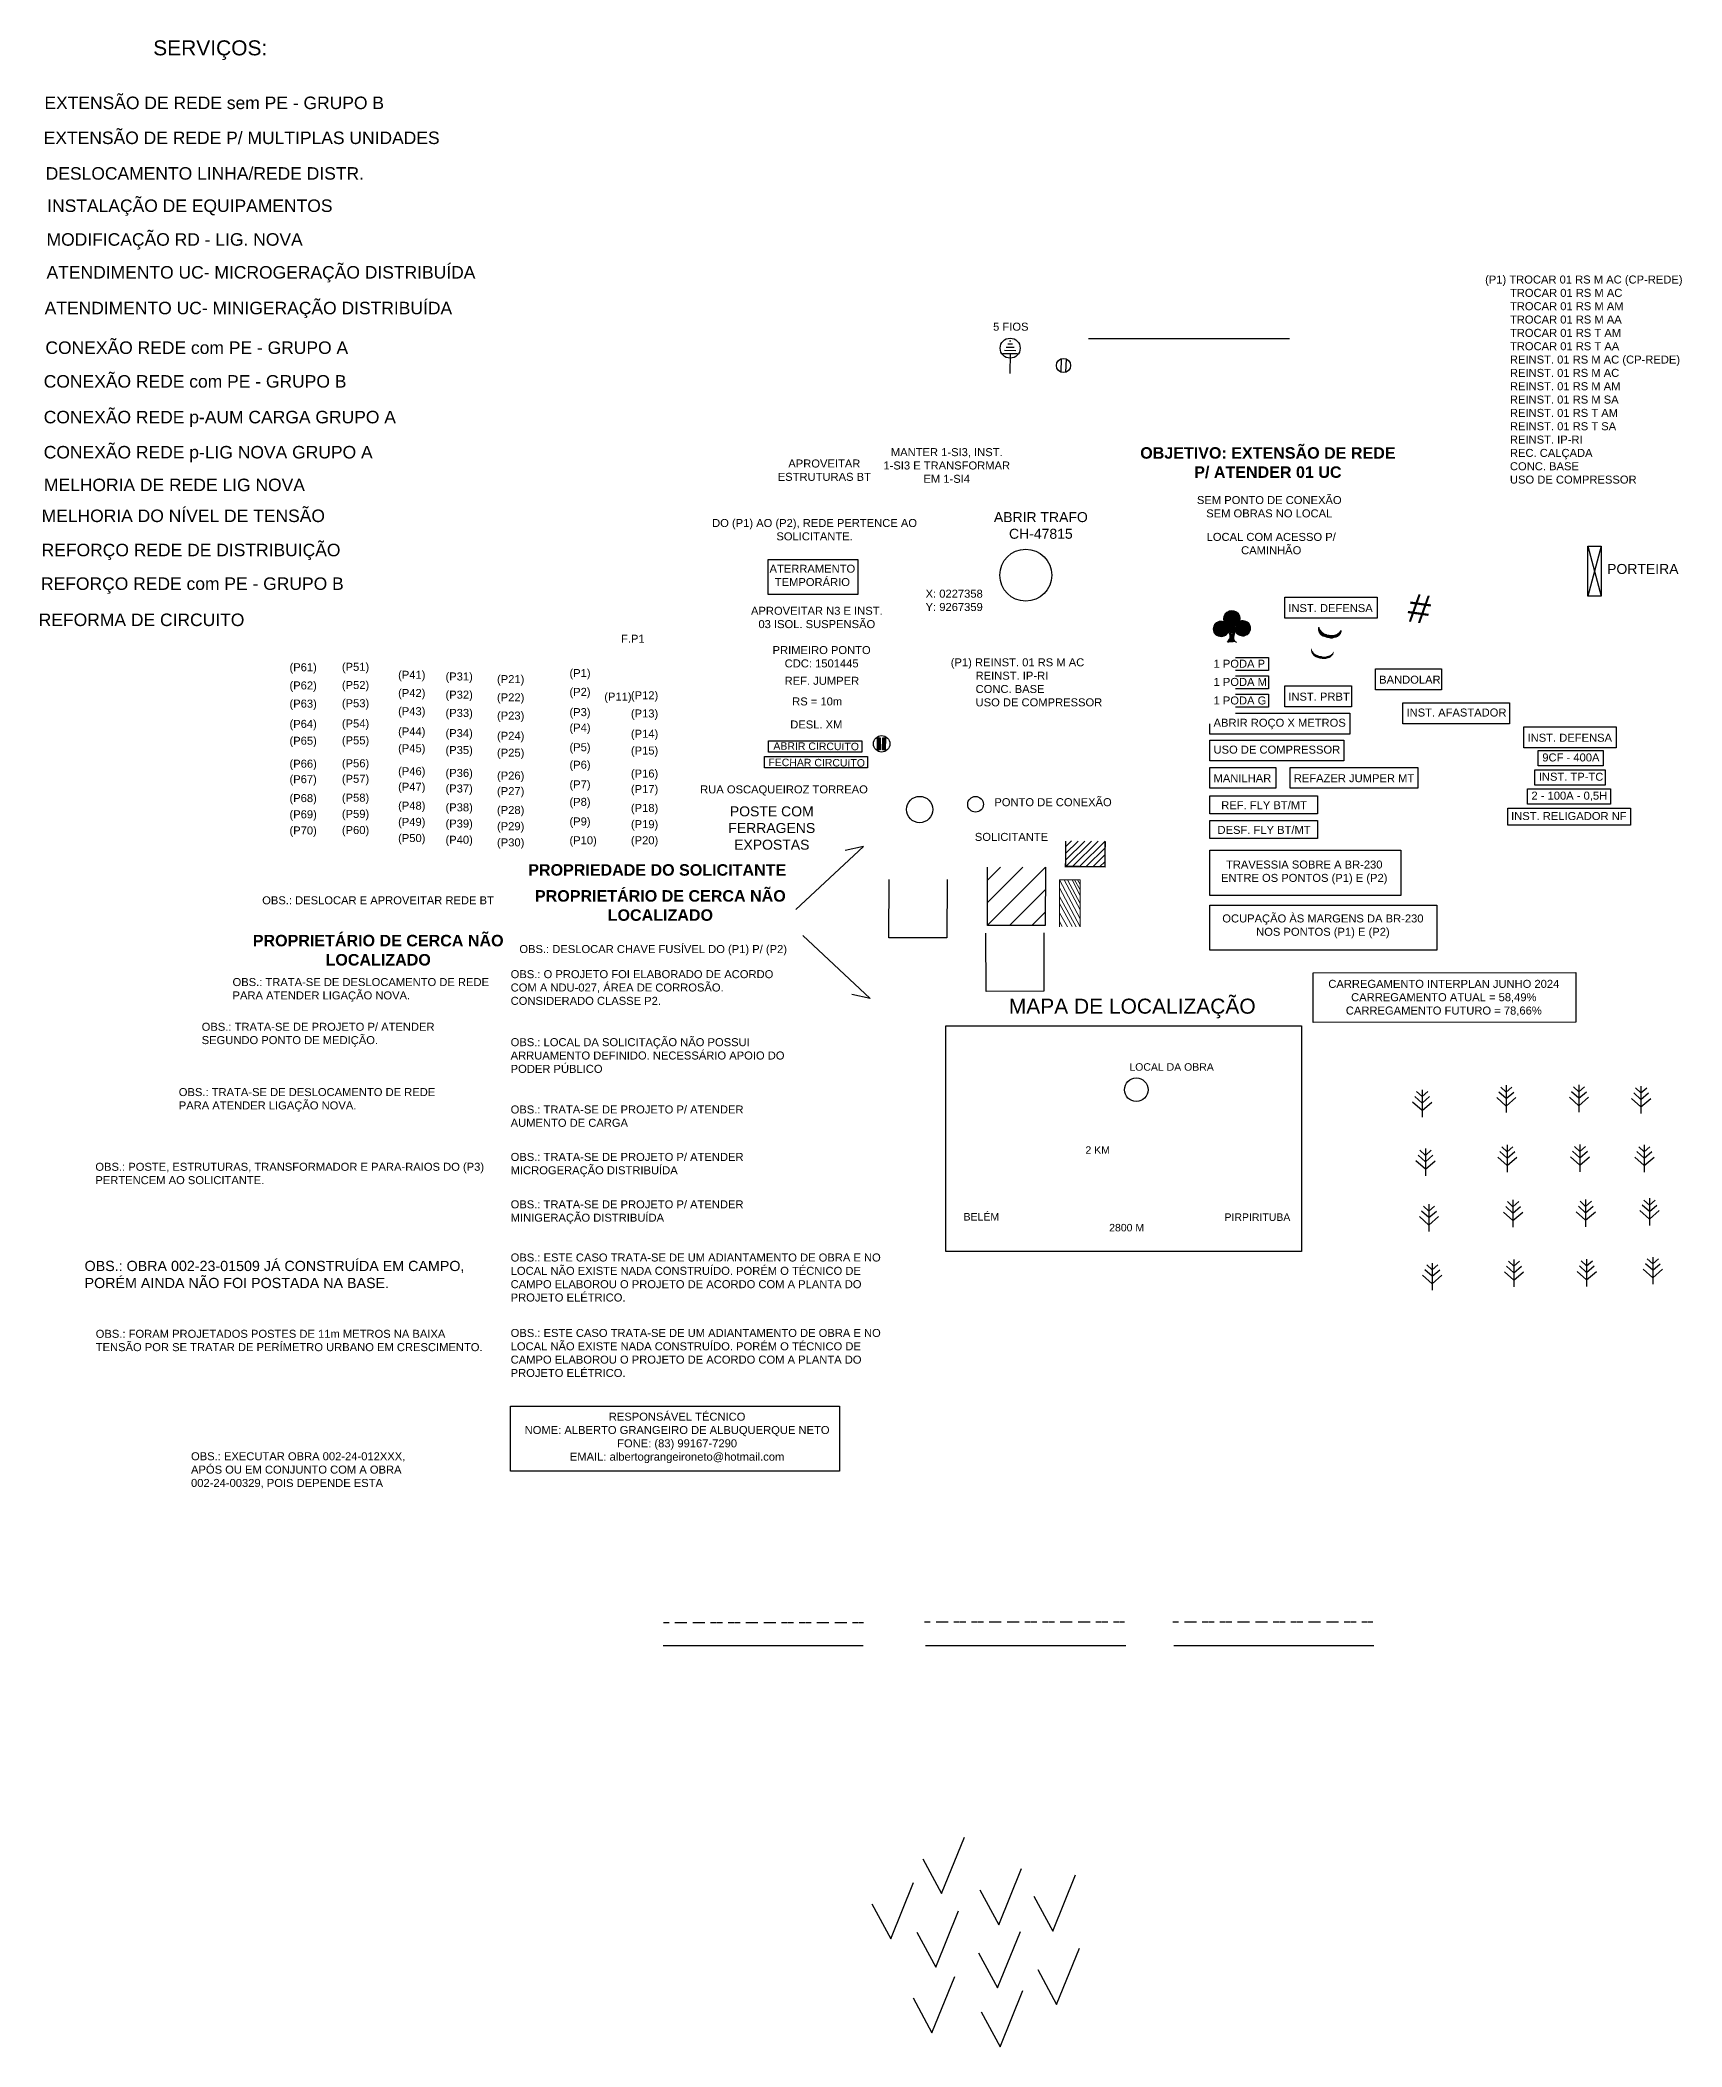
# Paper-space layout 'OBSERVAÇÕES' of a CAD drawing. Extents: x 729 to 1834, y 723 to 1194.
# Drawn here: x 728.8 to 1057.1, y 792.7 to 1194 of the extents above; entities that cross this region are included whole.
import ezdxf

# ---------------------------------------------------------------- set-up
doc = ezdxf.new("R2010")
doc.units = 0
doc.linetypes.add('TRACEJADA', pattern=[3.45, 1.15, -1.15, 1.15])
for name, color, linetype in [('06- CERCADO', 252, 'CERCA'), ('Arvores', 3, 'Continuous'), ('CABO_MT', 7, 'Continuous'), ('Consumidor', 7, 'Continuous'), ('EO_WIRE_SEGMENT_INST', 1, 'Continuous'), ('Estrutura civís', 7, 'Continuous'), ('FORMATO', 7, 'Continuous'), ('Observação', 5, 'Continuous'), ('PTE_P', 3, 'Continuous'), ('Textos', 7, 'Continuous'), ('TEXTOS A IMPLANTAR', 1, 'Continuous')]:
    doc.layers.add(name, color=color, linetype=linetype)
doc.layers.add('ARRUAMENTO', color=253, linetype='Continuous', lineweight=35)
doc.styles.add('Arial', font='arial.ttf')
doc.styles.get("Standard").update_dxf_attribs({"font": 'arial.ttf'})
doc.linetypes.add('CERCA', pattern='A,1.2,-0.13,["X",Standard,S=0.25,R=0,X=-0.075,Y=-0.125],-0.13', length=1.46)

# ---------------------------------------------------------------- blocks, each defined once
blk = doc.blocks.new('PODA')
at = {"layer": 'ARRUAMENTO', "lineweight": 9}
h = blk.add_hatch(color=84, dxfattribs=at)
h.paths.add_polyline_path([(300679.57, 9195917.38, -2.354899), (300678.66, 9195919.45, -0.000716), (300678.66, 9195919.46, -0.425808), (300679.57, 9195917.38)])
h.paths.add_polyline_path([(300678.53, 9195917.87, 1), (300678.03, 9195917.87, 1)], flags=16)
h.paths.add_polyline_path([(300679.33, 9195918.63, 1), (300678.84, 9195918.63, 1)], flags=16)
h = blk.add_hatch(color=84, dxfattribs=at)
h.paths.add_polyline_path([(300678.66, 9195919.45, -1.34654), (300681.91, 9195919.56, -0.100065), (300681.61, 9195918.96, 1.239189), (300681.26, 9195918.62, -0.313962), (300679.33, 9195918.59, 0.558203), (300679.01, 9195918.86, -0.101604)])
h.paths.add_polyline_path([(300680.32, 9195918.97, 1), (300679.83, 9195918.97, 1)], flags=16)
h.paths.add_polyline_path([(300681.14, 9195920.02, 1), (300680.64, 9195920.02, 1)], flags=16)
h.paths.add_polyline_path([(300680.13, 9195920.21, 1), (300679.64, 9195920.21, 1)], flags=16)
for color, points in [(1, [(300679.33, 9195918.63, 1), (300678.84, 9195918.63, 1)]), (1, [(300680.13, 9195920.21, 1), (300679.64, 9195920.21, 1)]), (1, [(300680.32, 9195918.97, 1), (300679.83, 9195918.97, 1)]), (1, [(300681.14, 9195920.02, 1), (300680.64, 9195920.02, 1)]), (1, [(300681.65, 9195918.83, 1), (300681.15, 9195918.83, 1)]), (1, [(300678.53, 9195917.87, 1), (300678.03, 9195917.87, 1)]), (29, [(300680.24, 9195917.04), (300680.46, 9195917.07), (300680.66, 9195917.15), (300680.84, 9195917.29), (300681, 9195917.49), (300680.77, 9195916.9), (300680.75, 9195916.82), (300680.68, 9195916.39), (300680.68, 9195916.3), (300680.68, 9195916.28), (300680.68, 9195916.27), (300680.71, 9195915.94), (300680.78, 9195915.67), (300680.86, 9195915.52), (300681.02, 9195915.37), (300681.02, 9195915.37), (300681.02, 9195915.36), (300681.02, 9195915.37), (300681.26, 9195915.29), (300680.68, 9195915.34), (300680.48, 9195915.29), (300680.17, 9195915.3), (300679.81, 9195915.28), (300679.62, 9195915.23), (300679.45, 9195915.27), (300679.36, 9195915.31), (300679.76, 9195915.96), (300679.76, 9195915.96), (300679.77, 9195915.97), (300679.87, 9195916.24), (300679.9, 9195916.4), (300679.88, 9195916.65), (300679.88, 9195916.65), (300679.88, 9195916.65), (300679.83, 9195916.84), (300679.71, 9195917.11), (300679.58, 9195917.37), (300679.83, 9195917.15), (300680.02, 9195917.07)]), (1, [(300680.95, 9195917.91, 1), (300680.45, 9195917.91, 1)]), (1, [(300682.61, 9195917.99, 1), (300682.12, 9195917.99, 1)])]:
    blk.add_hatch(color=color, dxfattribs=at).paths.add_polyline_path(points)
h = blk.add_hatch(color=84, dxfattribs=at)
h.paths.add_polyline_path([(300681.09, 9195917.89, 1), (300679.41, 9195917.89, 1)])
h.paths.add_polyline_path([(300680.95, 9195917.91, 1), (300680.45, 9195917.91, 1)], flags=16)
h = blk.add_hatch(color=84, dxfattribs=at)
h.paths.add_polyline_path([(300681.91, 9195919.56, -2.352027), (300681, 9195917.49), (300681, 9195917.48, -0.049544), (300680.91, 9195917.78, 0.343958), (300680.88, 9195918.08, -0.315039), (300681.91, 9195919.56, -0.000674)])
h.paths.add_polyline_path([(300682.61, 9195917.99, 1), (300682.12, 9195917.99, 1)], flags=16)
h.paths.add_polyline_path([(300681.65, 9195918.83, 1), (300681.15, 9195918.83, 1)], flags=16)
at = {"color": 1, "lineweight": 9}
for centre in [(300679.08, 9195918.63), (300679.88, 9195920.21), (300680.08, 9195918.97), (300680.89, 9195920.02), (300681.4, 9195918.83), (300678.28, 9195917.87), (300680.7, 9195917.91), (300682.36, 9195917.99)]:
    blk.add_circle(centre, 0.247, dxfattribs=at)
at = {"color": 3, "lineweight": 9}
for centre, radius, start, end in [((300678.12, 9195917.98), 1.57, 69.6652, 337.6318), ((300680.27, 9195919.99), 1.69, 344.8624, 198.7304), ((300682.45, 9195918.09), 1.57, 202.3682, 110.3348)]:
    blk.add_arc(centre, radius, start, end, dxfattribs=at)
at = {"color": 29, "lineweight": 9}
for points, knots in [([(300679.57, 9195917.38), (300679.73, 9195917.09), (300680.11, 9195916.39), (300679.64, 9195915.71), (300679.36, 9195915.31)], [0, 0, 0, 0, 0.921067, 2.250509, 2.250509, 2.250509, 2.250509]), ([(300681, 9195917.49), (300680.84, 9195917.13), (300680.55, 9195916.45), (300680.8, 9195915.36), (300681.21, 9195915.29), (300681.26, 9195915.29)], [0, 0, 0, 0, 1.212584, 2.308742, 2.452396, 2.452396, 2.452396, 2.452396])]:
    blk.add_open_spline(points, degree=3, knots=knots, dxfattribs=at)
blk = doc.blocks.new('A$C6BB1416F')
h = blk.add_hatch(color=1)
h.paths.add_polyline_path([(1.84, 0.46), (2.37, 0.46), (2.38, 2.83), (1.86, 2.83)])
h.paths.add_polyline_path([(1.37, 2.84), (0.84, 2.84), (0.83, 0.47), (1.36, 0.46)])
at = {"color": 1}
for points in [[(1.36, 0.46), (0.83, 0.47), (0.84, 2.84), (1.37, 2.84)], [(2.37, 0.46), (1.84, 0.46), (1.86, 2.83), (2.38, 2.83)]]:
    blk.add_lwpolyline(points, close=True, dxfattribs=at)
blk.add_circle((1.64, 1.64), 1.64, dxfattribs=at)
blk = doc.blocks.new('A$C2B641D23')
at = {"color": 38}
for p, q in [((0, 10), (2.623812, 0)), ((2.623812, 10), (0, 0))]:
    blk.add_line(p, q, dxfattribs=at)
blk.add_lwpolyline([(0, 10), (2.623812, 10), (2.623812, 0), (0, 0)], close=True, dxfattribs=at)
blk = doc.blocks.new('UCSOLICITANTE')
at = {"color": 1, "lineweight": 0, "true_color": 0xff0000}
for points in [[(1048.128353, 1033.618845), (1048.128353, 1043.02002), (1044.02784, 1043.02002), (1044.02784, 1033.618845)], [(1044.02784, 1043.02002), (1048.128353, 1035.219045)], [(1044.02784, 1041.41982), (1048.128353, 1033.618845)], [(1044.02784, 1039.719607), (1047.328253, 1033.618845)], [(1044.927953, 1043.02002), (1048.128353, 1037.01927)], [(1045.628041, 1043.02002), (1048.128353, 1038.319432)], [(1046.528153, 1043.02002), (1048.128353, 1039.919632)], [(1047.028215, 1043.02002), (1048.128353, 1041.01977)], [(1047.628291, 1043.02002), (1048.128353, 1042.119907)], [(1044.02784, 1038.319432), (1046.528153, 1033.718857)], [(1044.02784, 1036.419195), (1045.628041, 1033.618845)], [(1044.02784, 1034.718982), (1044.527903, 1033.718857)]]:
    blk.add_lwpolyline(points, dxfattribs=at)
blk = doc.blocks.new('A$C7283255F')
at = {"layer": 'Textos', "color": 3}
for p, q in [((7.55798, 11.187433), (1.741773, 16.422848)), ((7.55798, 16.35188), (3.220914, 20.390679)), ((7.55798, 21.811326), (7.55798, 0)), ((7.55798, 16.35188), (12.138872, 20.390679)), ((7.55798, 11.187433), (13.618013, 16.422848)), ((7.55798, 5.22917), (0.000029, 11.978753)), ((7.55798, 5.22917), (15.359757, 11.978753))]:
    blk.add_line(p, q, dxfattribs=at)
blk = doc.blocks.new('Terra cerca')
at = {"color": 251}
for p, q in [((-1.120453, 4.453429), (1.185161, 4.436647)), ((-0.778762, 5.092303), (0.852806, 5.080427)), ((-0.43707, 5.731178), (0.520451, 5.724208)), ((-0.095379, 6.370052), (0.188096, 6.367989)), ((-1.462144, 3.814554), (1.517516, 3.792866)), ((0.027686, 3.80371), (-0.001094, -0.150262))]:
    blk.add_line(p, q, dxfattribs=at)
blk.add_circle((0.035552, 4.884428), 2, dxfattribs=at)
blk = doc.blocks.new('000')
at = {"color": 251, "linetype": 'Continuous'}
for p, q in [((1027.800488, 614.127496), (1027.800488, 616.750395)), ((1028.780488, 614.127496), (1028.780488, 616.750395))]:
    blk.add_line(p, q, dxfattribs=at)
at = {"color": 251}
blk.add_circle((1028.290488, 615.438945), 1.423956, dxfattribs=at)
blk = doc.blocks.new('Clipboard4781')
h = blk.add_hatch()
h.set_pattern_fill('LINE', color=1, scale=0.3, angle=44.6404, style=0)
h.set_pattern_definition([(44.6404, (-408.1264, -216.2498), (-0.6692788, 0.677733), [])])
h.paths.add_polyline_path([(8.06, 5.26), (0.18, 5.31), (0.15, 0.2), (8.03, 0.15)])
at = {"layer": 'Consumidor', "color": 1, "linetype": 'Continuous', "lineweight": -3, "const_width": 0.3}
blk.add_lwpolyline([(8.06, 5.26), (8.06, 5.26), (8.03, 0.15), (0.15, 0.2), (0.18, 5.31)], dxfattribs=at)
blk = doc.blocks.new('SOLICITANTE')
at = {"layer": 'PTE_P', "color": 1}
for p, q in [((898.530203, 1014.45431), (898.592387, 1026.107924)), ((910.165862, 1026.107924), (910.103678, 1014.45431)), ((910.103678, 1014.45431), (898.530203, 1014.45431))]:
    blk.add_line(p, q, dxfattribs=at)
blk = doc.blocks.new('.')
at = {"layer": 'PTE_P', "color": 7}
for p, q in [((900.122327, 1000.774746), (903.340426, 1011.891813)), ((903.340426, 1011.891813), (914.517179, 1008.5917)), ((911.299081, 997.474634), (900.122327, 1000.774746))]:
    blk.add_line(p, q, dxfattribs=at)

psp = doc.layouts.new('OBSERVAÇÕES')

# ---------------------------------------------------------------- hatches: boundary and pattern name
at = {"true_color": 0xff0000}
h = psp.add_hatch(color=1, dxfattribs=at)
h.dxf.hatch_style = 2
h.paths.add_polyline_path([(988.95, 1075.71), (988.85, 1075.31), (988.65, 1075.11), (988.55, 1075.01), (988.25, 1074.71), (987.95, 1074.61), (987.55, 1074.51), (987.25, 1074.41), (986.85, 1074.41), (986.45, 1074.51), (986.25, 1074.51), (985.95, 1074.61), (985.65, 1074.71), (985.35, 1074.81), (985.05, 1075.01), (984.85, 1075.21), (984.55, 1075.61), (984.45, 1076.01), (984.45, 1076.51), (984.55, 1076.51), (984.65, 1076.11), (984.85, 1075.91), (984.95, 1075.71), (985.15, 1075.51), (985.45, 1075.31), (985.75, 1075.21), (985.95, 1075.11), (986.15, 1075.01), (986.55, 1075.01), (986.75, 1074.91), (987.35, 1074.91), (987.65, 1075.01), (988.05, 1075.11), (988.25, 1075.21), (988.65, 1075.51), (988.85, 1075.81), (988.95, 1075.91)])
h = psp.add_hatch(color=7)
h.dxf.hatch_style = 2
h.paths.add_polyline_path([(987.45, 1071.49), (987.35, 1071.09), (987.15, 1070.89), (987.05, 1070.79), (986.75, 1070.49), (986.45, 1070.39), (986.05, 1070.29), (985.75, 1070.19), (985.34, 1070.19), (984.94, 1070.29), (984.74, 1070.29), (984.44, 1070.39), (984.14, 1070.49), (983.84, 1070.59), (983.54, 1070.79), (983.34, 1070.99), (983.04, 1071.39), (982.94, 1071.79), (982.94, 1072.29), (983.04, 1072.29), (983.14, 1071.89), (983.34, 1071.69), (983.44, 1071.49), (983.64, 1071.29), (983.94, 1071.09), (984.24, 1070.99), (984.44, 1070.89), (984.64, 1070.79), (985.04, 1070.79), (985.24, 1070.69), (985.85, 1070.69), (986.15, 1070.79), (986.55, 1070.89), (986.75, 1070.99), (987.15, 1071.29), (987.35, 1071.59), (987.45, 1071.69)])
at = {"layer": 'PTE_P'}
h = psp.add_hatch(dxfattribs=at)
h.set_pattern_fill('ANSI31', color=1, style=0)
h.paths.add_polyline_path([(918.26, 1028.58), (929.84, 1028.58), (929.78, 1016.92), (918.2, 1016.92)])

# ---------------------------------------------------------------- linework, layer by layer
at = {"color": 1}
for points in [[(874.34, 1090.13), (892.3, 1090.13), (892.3, 1083.08), (874.34, 1083.08)], [(977.67, 1082.56), (996.14, 1082.56), (996.14, 1078.39), (977.67, 1078.39)], [(962.72, 1070.5), (974.43, 1070.5), (974.43, 1067.9), (962.72, 1067.9)], [(995.84, 1068.24), (1009, 1068.24), (1009, 1064.07), (995.84, 1064.07)], [(962.72, 1066.86), (974.43, 1066.86), (974.43, 1064.26), (962.72, 1064.26)], [(977.67, 1064.85), (991.02, 1064.85), (991.02, 1060.68), (977.67, 1060.68)], [(962.72, 1063.15), (974.43, 1063.15), (974.43, 1060.55), (962.72, 1060.55)], [(1001.3, 1061.43), (1022.62, 1061.43), (1022.62, 1057.25), (1001.3, 1057.25)], [(962.72, 1059.38), (990.68, 1059.38), (990.68, 1055.21), (962.72, 1055.21)], [(1025.51, 1056.63), (1043.98, 1056.63), (1043.98, 1052.46), (1025.51, 1052.46)], [(874.41, 1053.87), (893.13, 1053.87), (893.13, 1051.61), (874.41, 1051.61)], [(962.72, 1054), (989.47, 1054), (989.47, 1049.83), (962.72, 1049.83)], [(1028.38, 1051.91), (1041.36, 1051.91), (1041.36, 1048.84), (1028.38, 1048.84)], [(873.62, 1050.72), (894.25, 1050.72), (894.25, 1048.46), (873.62, 1048.46)], [(962.72, 1048.54), (975.88, 1048.54), (975.88, 1044.37), (962.72, 1044.37)], [(978.77, 1048.54), (1004.31, 1048.54), (1004.31, 1044.37), (978.77, 1044.37)], [(1027.68, 1048.04), (1041.77, 1048.04), (1041.77, 1044.98), (1027.68, 1044.98)], [(1026.19, 1044.26), (1042.84, 1044.26), (1042.84, 1041.2), (1026.19, 1041.2)], [(962.72, 1042.85), (984.25, 1042.85), (984.25, 1039.24), (962.72, 1039.24)], [(1022.26, 1040.41), (1046.81, 1040.41), (1046.81, 1036.98), (1022.26, 1036.98)], [(962.72, 1037.91), (984.25, 1037.91), (984.25, 1034.3), (962.72, 1034.3)], [(962.72, 1031.96), (1000.86, 1031.96), (1000.86, 1022.95), (962.72, 1022.95)], [(962.72, 1020.99), (1008.09, 1020.99), (1008.09, 1011.98), (962.72, 1011.98)], [(983.38, 1007.43), (1035.89, 1007.49), (1035.89, 997.58), (983.38, 997.52)], [(822.87, 920.79), (888.64, 920.79), (888.64, 907.83), (822.87, 907.83)]]:
    psp.add_lwpolyline(points, close=True, dxfattribs=at)
at = {"color": 1, "lineweight": 0, "true_color": 0xff0000}
psp.add_lwpolyline([(988.95, 1075.71), (988.85, 1075.31), (988.65, 1075.11), (988.55, 1075.01), (988.25, 1074.71), (987.95, 1074.61), (987.55, 1074.51), (987.25, 1074.41), (986.85, 1074.41), (986.45, 1074.51), (986.25, 1074.51), (985.95, 1074.61), (985.65, 1074.71), (985.35, 1074.81), (985.05, 1075.01), (984.85, 1075.21), (984.55, 1075.61), (984.45, 1076.01), (984.45, 1076.21), (984.45, 1076.41), (984.45, 1076.51), (984.55, 1076.51), (984.65, 1076.11), (984.85, 1075.91), (984.95, 1075.71), (985.15, 1075.51), (985.45, 1075.31), (985.75, 1075.21), (985.95, 1075.11), (986.15, 1075.01), (986.55, 1075.01), (986.75, 1074.91), (987.05, 1074.91), (987.35, 1074.91), (987.65, 1075.01), (988.05, 1075.11), (988.25, 1075.21), (988.65, 1075.51), (988.85, 1075.81), (988.95, 1075.91)], close=True, dxfattribs=at)
at = {"color": 1}
for points in [[(879.93, 1020.15), (893.42, 1032.72), (889.76, 1031.92)], [(881.3, 1014.89), (894.79, 1002.32), (891.13, 1003.12)]]:
    psp.add_lwpolyline(points, dxfattribs=at)
psp.add_lwpolyline([(909.91, 996.83), (981.02, 996.83), (981.02, 951.75), (909.91, 951.75)], close=True)
psp.add_circle((925.88, 1086.98), 5.19, dxfattribs=at)
psp.add_circle((947.99, 984.08), 2.36)
at = {"layer": '06- CERCADO', "linetype": 'CERCA', "ltscale": 5}
psp.add_lwpolyline([(938.41, 1134.29), (978.61, 1134.29)], dxfattribs=at)
at = {"layer": 'Arvores'}
for p, q in [((909.03, 823.33), (913.61, 834.59)), ((905.27, 830.31), (909.03, 823.33)), ((920.49, 817.1), (925.06, 828.37)), ((931.29, 815.82), (935.86, 827.08)), ((898.89, 814.28), (903.46, 825.54)), ((916.72, 824.08), (920.49, 817.1)), ((927.52, 822.8), (931.29, 815.82)), ((895.12, 821.25), (898.89, 814.28)), ((907.89, 808.62), (912.46, 819.88)), ((904.12, 815.6), (907.89, 808.62)), ((920.23, 804.5), (924.81, 815.77)), ((916.46, 811.48), (920.23, 804.5)), ((932.06, 801.16), (936.64, 812.43)), ((907.11, 795.5), (911.69, 806.77)), ((928.29, 808.14), (932.06, 801.16)), ((920.74, 792.68), (925.32, 803.94)), ((903.35, 802.48), (907.11, 795.5)), ((916.98, 799.65), (920.74, 792.68))]:
    psp.add_line(p, q, dxfattribs=at)
at = {"layer": 'CABO_MT', "color": 96, "linetype": 'TRACEJADA', "true_color": 0x008000}
psp.add_line((853.42, 877.55), (893.42, 877.55), dxfattribs=at)
at = {"layer": 'CABO_MT', "color": 1, "linetype": 'TRACEJADA'}
psp.add_line((905.64, 877.68), (945.64, 877.68), dxfattribs=at)
at = {"layer": 'CABO_MT', "color": 8, "linetype": 'TRACEJADA'}
psp.add_line((955.3, 877.68), (995.3, 877.68), dxfattribs=at)
at = {"layer": 'CABO_MT', "color": 5}
psp.add_line((853.36, 872.91), (893.36, 872.91), dxfattribs=at)
at = {"layer": 'CABO_MT', "color": 1}
psp.add_line((905.86, 872.91), (945.86, 872.91), dxfattribs=at)
at = {"layer": 'CABO_MT', "color": 8}
psp.add_line((955.52, 872.91), (995.52, 872.91), dxfattribs=at)
at = {"layer": 'PTE_P', "color": 1}
for p, q in [((918.2, 1016.92), (918.26, 1028.58)), ((929.84, 1028.58), (929.78, 1016.92)), ((929.78, 1016.92), (918.2, 1016.92))]:
    psp.add_line(p, q, dxfattribs=at)

# ---------------------------------------------------------------- block references
at = {"color": 251, "rotation": 177.670099}
psp.add_blockref('000', (1985.88, 1702.04), dxfattribs=at)
for name, p in [('A$C6BB1416F', (895.42, 1051.61)), ('SOLICITANTE', (0, 0))]:
    psp.add_blockref(name, p)
at = {"color": 1}
psp.add_blockref('Clipboard4781', (933.69, 1028.52), dxfattribs=at)
at = {"rotation": 106.626101}
psp.add_blockref('.', (2146, 427.66), dxfattribs=at)
at = {"layer": 'ARRUAMENTO', "lineweight": 9}
psp.add_blockref('PODA', (-299713.18, -9194841.74), dxfattribs=at)
at = {"layer": 'Arvores', "xscale": 0.25, "yscale": 0.25, "zscale": 0.25}
for p in [(1003.24, 978.62), (1020.06, 979.51), (1034.6, 979.58), (1047.02, 979.34), (1003.9, 966.87), (1020.26, 967.59), (1034.8, 967.66), (1047.68, 967.59), (1004.59, 955.72), (1021.42, 956.6), (1035.96, 956.67), (1048.71, 956.92), (1005.25, 943.97), (1021.61, 944.69), (1036.16, 944.75), (1049.37, 945.17)]:
    psp.add_blockref('A$C7283255F', p, dxfattribs=at)
at = {"layer": 'EO_WIRE_SEGMENT_INST'}
psp.add_blockref('Terra cerca', (922.72, 1127.49), dxfattribs=at)
at = {"layer": 'Estrutura civís', "color": 4}
psp.add_blockref('A$C2B641D23', (1038.3, 1082.79), dxfattribs=at)
at = {"layer": 'PTE_P'}
psp.add_blockref('UCSOLICITANTE', (-111.39, -16.99), dxfattribs=at)

# ---------------------------------------------------------------- texts
at = {"char_height": 2.5, "attachment_point": 1}
for s, insert in [('EXTENSÃO DE REDE sem PE - GRUPO B', (729.63, 1182.68)), ('EXTENSÃO DE REDE P/ MULTIPLAS UNIDADES', (729.49, 1175.69)), ('DESLOCAMENTO LINHA/REDE DISTR.', (729.89, 1168.57)), ('INSTALAÇÃO DE EQUIPAMENTOS', (730.19, 1162.11)), ('MODIFICAÇÃO RD - LIG. NOVA', (730.06, 1155.36)), ('ATENDIMENTO UC- MICROGERAÇÃO DISTRIBUÍDA', (730.06, 1148.79)), ('ATENDIMENTO UC- MINIGERAÇÃO DISTRIBUÍDA', (729.68, 1141.65)), ('CONEXÃO REDE com PE - GRUPO A', (729.83, 1133.72)), ('CONEXÃO REDE com PE - GRUPO B', (729.49, 1126.98)), ('CONEXÃO REDE p-AUM CARGA GRUPO A', (729.49, 1119.84)), ('CONEXÃO REDE p-LIG NOVA GRUPO A', (729.49, 1112.82)), ('MELHORIA DE REDE LIG NOVA', (729.53, 1106.28)), ('MELHORIA DO NÍVEL DE TENSÃO', (729.07, 1100.1)), ('REFORÇO REDE DE DISTRIBUIÇÃO ', (729.07, 1093.26)), ('REFORÇO REDE com PE - GRUPO B', (728.95, 1086.53)), ('REFORMA DE CIRCUITO', (728.49, 1079.3))]:
    psp.add_mtext(s, dxfattribs=dict(at, insert=insert))
at = {"insert": (1017.74, 1146.9), "char_height": 1.6, "width": 88.5714, "attachment_point": 1}
psp.add_mtext('(P1) TROCAR 01 RS M AC (CP-REDE)\\P        TROCAR 01 RS M AC\\P        TROCAR 01 RS M AM\\P        TROCAR 01 RS M AA\\P        TROCAR 01 RS T AM\\P        TROCAR 01 RS T AA\\P        REINST. 01 RS M AC (CP-REDE)\\P        REINST. 01 RS M AC\\P        REINST. 01 RS M AM\\P        REINST. 01 RS M SA\\P        REINST. 01 RS T AM\\P        REINST. 01 RS T SA\\P        REINST. IP-RI\\P        REC. CALÇADA\\P        CONC. BASE\\P        USO DE COMPRESSOR', dxfattribs=at)
at = {"color": 7, "insert": (1002.8, 1083.42), "char_height": 5.7104, "attachment_point": 1, "rotation": 352}
psp.add_mtext('{\\fArial|b0|i0|c0;# }', dxfattribs=at)
at = {"color": 174, "true_color": 0x0000b2, "insert": (737.66, 949.86), "char_height": 2.043, "width": 77.8785, "attachment_point": 1, "bg_fill": 2}
psp.add_mtext('OBS.: OBRA 002-23-01509 JÁ CONSTRUÍDA EM CAMPO, PORÉM AINDA NÃO FOI POSTADA NA BASE.', dxfattribs=at)
at = {"layer": 'FORMATO', "color": 250, "true_color": 0x333333, "insert": (919.35, 1137.47), "char_height": 1.6, "width": 42.9914, "attachment_point": 1}
psp.add_mtext('5 FIOS', dxfattribs=at)
at = {"layer": 'FORMATO', "color": 1, "char_height": 1.6, "attachment_point": 1}
for s, insert, width in [('\\pxqc;MANTER 1-SI3, INST. 1-SI3 E TRANSFORMAR EM 1-SI4', (896.64, 1112.38), 26.8771), ('\\pxqc;APROVEITAR ESTRUTURAS BT', (873.53, 1110.11), 24.1343), ('\\pxqc;ATERRAMENTO^JTEMPORÁRIO', (861.71, 1089.07), 42.9914), ('\\pxqc;APROVEITAR N3 E INST. ^J03 ISOL. SUSPENSÃO', (862.6, 1080.66), 42.9914), ('INST. DEFENSA', (978.38, 1081.2), 42.9914), ('1 PODA P', (963.43, 1070.07), 42.9914), ('REF. JUMPER', (877.66, 1066.66), 42.9914), ('1 PODA M', (963.43, 1066.43), 42.9914), ('INST. PRBT', (978.38, 1063.49), 12.5448), ('BANDOLAR', (996.55, 1066.88), 42.9914), ('RS = 10m', (879.17, 1062.53), 42.9914), ('1 PODA G', (963.43, 1062.72), 42.9914), ('INST. AFASTADOR', (1002.02, 1060.31), 42.9914), ('DESL. XM', (878.78, 1057.92), 42.9914), ('ABRIR ROÇO X METROS', (963.43, 1058.27), 42.9914), ('USO DE COMPRESSOR', (963.43, 1052.89), 42.9914), ('INST. DEFENSA', (1026.23, 1055.27), 42.9914), ('INST. TP-TC', (1028.48, 1047.47), 42.9914), ('9CF - 400A', (1029.18, 1051.33), 42.9914), ('MANILHAR', (963.43, 1047.18), 42.9914), ('REFAZER JUMPER MT', (979.48, 1047.18), 42.9914), ('2 - 100A - 0,5H', (1027, 1043.69), 42.9914), ('PONTO DE CONEXÃO', (919.6, 1042.38), 42.9914), ('\\pxqc;REF. FLY BT/MT', (961.08, 1041.78), 24.9208), ('INST. RELIGADOR NF', (1022.94, 1039.61), 42.9914), ('SOLICITANTE', (915.7, 1035.44), 42.9914), ('\\pxqc;DESF. FLY BT/MT', (961.08, 1036.84), 24.9208), ('\\pxqc;TRAVESSIA SOBRE A BR-230 ENTRE OS PONTOS (P1) E (P2)', (964.12, 1029.91), 34.9018), ('OBS.: DESLOCAR E APROVEITAR REDE BT', (773.18, 1022.76), 56.4771), ('\\pxqc;OCUPAÇÃO ÀS MARGENS DA BR-230 NOS PONTOS (P1) E (P2)', (964.28, 1019.13), 42.0446), ('OBS.: DESLOCAR CHAVE FUSÍVEL DO (P1) P/ (P2)', (824.61, 1013.01), 56.4771), ('OBS.: O PROJETO FOI ELABORADO DE ACORDO COM A NDU-027, ÁREA DE CORROSÃO. CONSIDERADO CLASSE P2.', (822.87, 1007.99), 56.3927), ('OBS.: TRATA-SE DE DESLOCAMENTO DE REDE PARA ATENDER LIGAÇÃO NOVA.', (767.25, 1006.41), 56.3927), ('\\pxqc;CARREGAMENTO INTERPLAN JUNHO 2024\\PCARREGAMENTO ATUAL = 58,49%\\PCARREGAMENTO FUTURO = 78,66%', (978.23, 1006.05), 62.5018), ('OBS.: TRATA-SE DE PROJETO P/ ATENDER SEGUNDO PONTO DE MEDIÇÃO.', (761.08, 997.47), 56.3927), ('OBS.: LOCAL DA SOLICITAÇÃO NÃO POSSUI ARRUAMENTO DEFINIDO. NECESSÁRIO APOIO DO PODER PÚBLICO', (822.87, 994.39), 56.3927), ('OBS.: TRATA-SE DE DESLOCAMENTO DE REDE PARA ATENDER LIGAÇÃO NOVA.', (756.5, 984.41), 56.3927), ('OBS.: TRATA-SE DE PROJETO P/ ATENDER AUMENTO DE CARGA', (822.87, 980.93), 56.3927), ('OBS.: TRATA-SE DE PROJETO P/ ATENDER MICROGERAÇÃO DISTRIBUÍDA', (822.87, 971.44), 56.3927), ('{\\C96;OBS.: POSTE, ESTRUTURAS, TRANSFORMADOR E PARA-RAIOS DO (P3) PERTENCEM AO SOLICITANTE.}', (739.82, 969.47), 77.8785), ('OBS.: TRATA-SE DE PROJETO P/ ATENDER MINIGERAÇÃO DISTRIBUÍDA', (822.87, 961.96), 56.3927), ('OBS.: ESTE CASO TRATA-SE DE UM ADIANTAMENTO DE OBRA E NO LOCAL NÃO EXISTE NADA CONSTRUÍDO. PORÉM O TÉCNICO DE CAMPO ELABOROU O PROJETO DE ACORDO COM A PLANTA DO PROJETO ELÉTRICO.', (822.87, 951.33), 76.9642), ('OBS.: FORAM PROJETADOS POSTES DE 11m METROS NA BAIXA TENSÃO POR SE TRATAR DE PERÍMETRO URBANO EM CRESCIMENTO.', (739.89, 936.07), 77.8785), ('OBS.: ESTE CASO TRATA-SE DE UM ADIANTAMENTO DE OBRA E NO LOCAL NÃO EXISTE NADA CONSTRUÍDO. PORÉM O TÉCNICO DE CAMPO ELABOROU O PROJETO DE ACORDO COM A PLANTA DO PROJETO ELÉTRICO.', (822.87, 936.24), 77.8785), ('\\pxqc;RESPONSÁVEL TÉCNICO\\PNOME: ALBERTO GRANGEIRO DE ALBUQUERQUE NETO\\PFONE: (83) 99167-7290\\PEMAIL: albertograngeironeto@hotmail.com', (825.68, 919.5), 60.9469)]:
    psp.add_mtext(s, dxfattribs=dict(at, insert=insert, width=width))
at = {"layer": 'FORMATO', "color": 250, "true_color": 0x333333, "insert": (953.08, 1102.8), "char_height": 1.6, "width": 42.9914, "attachment_point": 1, "bg_fill": 3, "box_fill_scale": 1.5, "bg_fill_color": 9, "bg_fill_true_color": 13158600, "bg_fill_transparency": 0}
psp.add_mtext('\\pxqc;{\\C7;SEM PONTO DE CONEXÃO^JSEM OBRAS NO LOCAL}', dxfattribs=at)
at = {"layer": 'FORMATO', "color": 246, "insert": (862.15, 1098.21), "char_height": 1.6, "width": 42.9914, "attachment_point": 1}
psp.add_mtext('\\pxqc;DO (P1) AO (P2), REDE PERTENCE AO SOLICITANTE.', dxfattribs=at)
at = {"layer": 'FORMATO', "color": 0, "char_height": 1.6, "width": 42.9914, "attachment_point": 1}
for s, insert in [('X: 0227358^JY: 9267359 ', (905.85, 1084.08)), ('\\pxqc;PRIMEIRO PONTO\\PCDC: 1501445', (863.56, 1072.8))]:
    psp.add_mtext(s, dxfattribs=dict(at, insert=insert))
at = {"layer": 'FORMATO', "color": 5, "char_height": 1.6, "width": 42.9914, "attachment_point": 1}
for s, insert in [('F.P1', (844.94, 1075.07)), ('OBS.: EXECUTAR OBRA 002-24-012XXX, APÓS OU EM CONJUNTO COM A OBRA 002-24-00329, POIS DEPENDE ESTA', (758.95, 911.58))]:
    psp.add_mtext(s, dxfattribs=dict(at, insert=insert))
at = {"layer": 'FORMATO', "color": 3, "char_height": 1.6, "width": 42.9914, "attachment_point": 1}
for s, insert in [('(P61)', (778.64, 1069.37)), ('(P51)', (789.12, 1069.45)), ('(P41)', (800.36, 1067.86)), ('(P31)', (809.84, 1067.52)), ('(P1)', (834.63, 1068.21)), ('(P62)', (778.64, 1065.73)), ('(P52)', (789.12, 1065.81)), ('(P42)', (800.36, 1064.22)), ('(P32)', (809.84, 1063.88)), ('(P21)', (820.14, 1066.99)), ('(P2)', (834.63, 1064.44)), ('(P11)', (841.59, 1063.49)), ('(P12)', (846.92, 1063.76)), ('(P63)', (778.64, 1062.09)), ('(P53)', (789.12, 1062.17)), ('(P43)', (800.36, 1060.58)), ('(P33)', (809.84, 1060.23)), ('(P22)', (820.14, 1063.35)), ('(P23)', (820.14, 1059.7)), ('(P3)', (834.63, 1060.39)), ('(P13)', (846.92, 1060.12)), ('(P64)', (778.64, 1058.04)), ('(P54)', (789.12, 1058.12)), ('(P44)', (800.36, 1056.53)), ('(P34)', (809.84, 1056.19)), ('(P24)', (820.14, 1055.66)), ('(P4)', (834.63, 1057.29)), ('(P14)', (846.92, 1056.07)), ('(P65)', (778.64, 1054.67)), ('(P55)', (789.12, 1054.75)), ('(P45)', (800.36, 1053.16)), ('(P35)', (809.84, 1052.81)), ('(P25)', (820.14, 1052.29)), ('(P5)', (834.63, 1053.37)), ('(P15)', (846.92, 1052.7)), ('(P66)', (778.64, 1050.08)), ('(P56)', (789.12, 1050.16)), ('(P46)', (800.36, 1048.57)), ('(P36)', (809.84, 1048.23)), ('(P26)', (820.14, 1047.7)), ('(P6)', (834.63, 1049.87)), ('(P16)', (846.92, 1048.11)), ('(P67)', (778.64, 1046.98)), ('(P57)', (789.12, 1047.06)), ('(P47)', (800.36, 1045.47)), ('(P37)', (809.84, 1045.12)), ('(P27)', (820.14, 1044.6)), ('(P7)', (834.63, 1045.95)), ('(P17)', (846.92, 1045.01)), ('(P68)', (778.64, 1043.2)), ('(P69)', (778.64, 1039.96)), ('(P58)', (789.12, 1043.28)), ('(P59)', (789.12, 1040.05)), ('(P48)', (800.36, 1041.69)), ('(P38)', (809.84, 1041.35)), ('(P28)', (820.14, 1040.82)), ('(P8)', (834.63, 1042.45)), ('(P18)', (846.92, 1041.23)), ('(P70)', (778.64, 1036.73)), ('(P60)', (789.12, 1036.81)), ('(P49)', (800.36, 1038.45)), ('(P39)', (809.84, 1038.11)), ('(P29)', (820.14, 1037.58)), ('(P9)', (834.63, 1038.53)), ('(P19)', (846.92, 1037.99)), ('(P50)', (800.36, 1035.21)), ('(P40)', (809.84, 1034.87)), ('(P30)', (820.14, 1034.34)), ('(P10)', (834.63, 1034.76)), ('(P20)', (846.92, 1034.76))]:
    psp.add_mtext(s, dxfattribs=dict(at, insert=insert))
at = {"layer": 'FORMATO', "color": 0, "insert": (860.77, 1044.94), "char_height": 1.6, "width": 56.1223, "attachment_point": 1, "bg_fill": 2}
psp.add_mtext('{\\C256;RUA OSCAQUEIROZ TORREAO}', dxfattribs=at)
at = {"layer": 'FORMATO', "char_height": 2.3, "width": 59.3122, "attachment_point": 1}
for s, insert in [('\\pxqc;{\\fArial|b1|i0|c0|p34;\\C96;PROPRIEDADE DO SOLICITANTE}', (822.52, 1029.18)), ('\\pxqc;{\\fArial|b1|i0|c0|p34;PROPRIETÁRIO DE CERCA NÃO LOCALIZADO}', (823.15, 1023.99)), ('\\pxqc;{\\fArial|b1|i0|c0|p34;PROPRIETÁRIO DE CERCA NÃO LOCALIZADO}', (766.72, 1015.05))]:
    psp.add_mtext(s, dxfattribs=dict(at, insert=insert))
at = {"layer": 'Observação', "color": 7, "linetype": 'Continuous'}
psp.add_text('PORTEIRA', height=2, dxfattribs=at).set_placement((1042.14, 1087.22))
at = {"layer": 'Textos', "color": 1, "insert": (915.5, 1099.59), "char_height": 2, "width": 26.7976, "attachment_point": 1}
psp.add_mtext('\\pxqc;ABRIR TRAFO\\PCH-47815', dxfattribs=at)
at = {"layer": 'TEXTOS A IMPLANTAR', "color": 7, "attachment_point": 1, "style": 'Arial'}
for s, insert, char_height, width in [('SERVIÇOS:', (751.38, 1193.93), 3, 56.1223), ('MAPA DE LOCALIZAÇÃO', (922.49, 1002.29), 3, 56.1223), ('{\\C106;LOCAL DA OBRA}', (946.6, 989.38), 1.5, 26.7614), ('2 KM', (937.82, 972.77), 1.5, 26.7614), ('BELÉM', (913.45, 959.42), 1.5, 26.7614), ('PIRPIRITUBA', (965.63, 959.35), 1.5, 26.7614), ('2800 M', (942.56, 957.25), 1.5, 26.7614)]:
    psp.add_mtext(s, dxfattribs=dict(at, insert=insert, char_height=char_height, width=width))
at = {"layer": 'TEXTOS A IMPLANTAR', "char_height": 1.5, "attachment_point": 1, "rotation": 359.6051}
for s, width, insert in [('\\A1;{\\C1;ABRIR CIRCUITO}', 18.2151, (875.42, 1053.58)), ('\\A1;{\\C1;FECHAR CIRCUITO}', 19.2547, (874.41, 1050.31))]:
    psp.add_mtext_dynamic_manual_height_columns(s, width=width, gutter_width=12.5, heights=[0], dxfattribs=dict(at, insert=insert))

# ---------------------------------------------------------------- next in the draw order: linework, layer by layer
at = {"color": 3}
psp.add_circle((904.66, 1040.11), 2.63, dxfattribs=at)
at = {"color": 1}
psp.add_circle((915.84, 1041.16), 1.57, dxfattribs=at)

# ---------------------------------------------------------------- next in the draw order: texts
at = {"layer": 'FORMATO', "color": 96, "insert": (944.64, 1112.57), "char_height": 2.3, "width": 59.3122, "attachment_point": 1, "bg_fill": 3, "box_fill_scale": 1.5, "bg_fill_color": 9, "bg_fill_true_color": 13158600, "bg_fill_transparency": 0}
psp.add_mtext('\\pxqc;{\\fArial|b1|i0|c0|p34;OBJETIVO: EXTENSÃO DE REDE^JP/ ATENDER 01 UC}', dxfattribs=at)
at = {"layer": 'FORMATO', "color": 246, "insert": (953.47, 1095.43), "char_height": 1.6, "width": 42.9914, "attachment_point": 1, "bg_fill": 3, "box_fill_scale": 1.5, "bg_fill_color": 9, "bg_fill_true_color": 13158600, "bg_fill_transparency": 0}
psp.add_mtext('\\pxqc;LOCAL COM ACESSO P/^JCAMINHÃO', dxfattribs=at)
at = {"layer": 'FORMATO', "color": 0, "insert": (910.88, 1070.35), "char_height": 1.6, "width": 56.1223, "attachment_point": 1, "bg_fill": 2}
psp.add_mtext('{\\C256;(P1) REINST. 01 RS M AC\\P        REINST. IP-RI\\P        CONC. BASE\\P        USO DE COMPRESSOR\\P                  }', dxfattribs=at)
at = {"layer": 'Textos', "color": 1, "insert": (861.69, 1040.75), "char_height": 2, "width": 26.7976, "attachment_point": 1}
psp.add_mtext('\\pxqc;POSTE COM\\PFERRAGENS \\PEXPOSTAS', dxfattribs=at)

doc.saveas('drawing.dxf')
